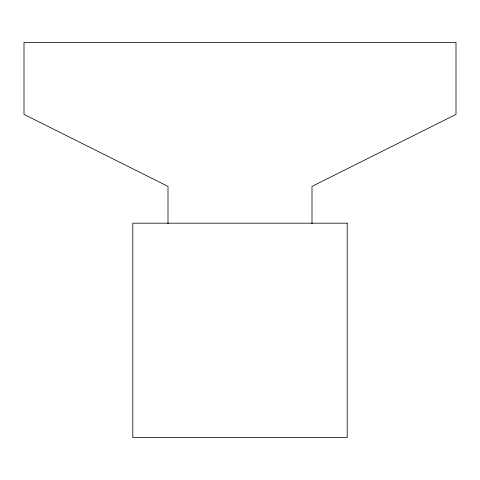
<?xml version="1.0" encoding="UTF-8"?>
<svg xmlns="http://www.w3.org/2000/svg" width="480" height="480" viewBox="0 0 480 480"><rect width="100%" height="100%" fill="white"/><g stroke="black" fill="none" stroke-linecap="round" stroke-linejoin="round"><path stroke-width="0.72" d="M312 223.764L312 186.396L456 114.396L456 42.396L24 42.396L24 114.396L168 186.396L168 223.764M347.208 223.188L132.792 223.188L132.792 437.604L347.208 437.604L347.208 223.188"/></g></svg>
